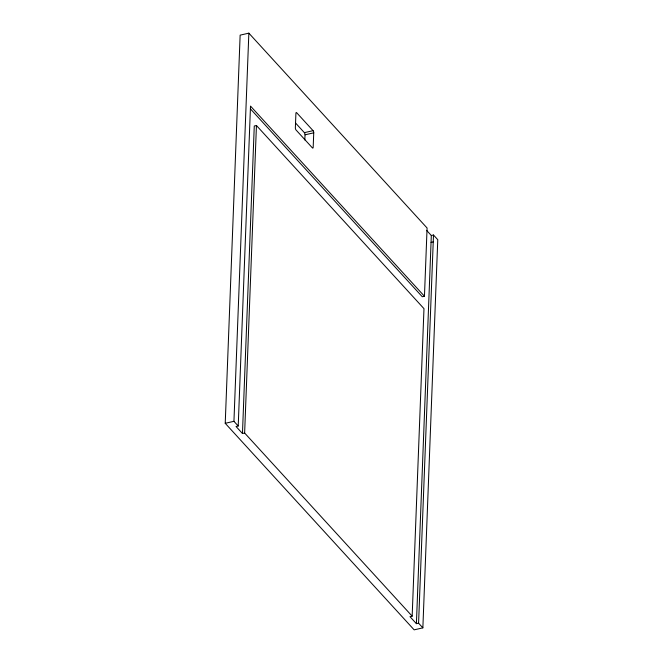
<?xml version="1.0" encoding="UTF-8"?>
<svg xmlns="http://www.w3.org/2000/svg" width="663" height="663" viewBox="0 0 663 663"><rect width="100%" height="100%" fill="white"/><g stroke="black" fill="none" stroke-linecap="round" stroke-linejoin="round"><path stroke-width="0.99" d="M426.823 230.6L431.315 235.506L433.494 235.009L437.771 239.691L422.861 627.853L414.151 629.85L225.229 423.309L240.139 35.147L248.849 33.15L427.08 227.997L424.453 296.253L422.281 296.751L250.423 108.873M422.861 627.853L418.585 623.179L416.405 623.676L409.991 616.665L412.162 616.167L244.63 433.014L242.459 433.511L236.036 426.491L238.216 425.994L233.94 421.32L248.849 33.15M238.216 425.994L250.506 106.08L424.453 296.253M242.459 433.511L254.269 126.003L256.448 125.506L423.98 308.66L412.162 616.167M244.63 433.014L256.448 125.506M304.823 139.984L305.021 134.813A1.616 0.63 77.1 0 0 304.367 132.658L295.483 122.945M313.74 132.824L313.176 147.302A1.616 0.63 77.1 0 1 312.414 147.899L296.021 129.973A1.616 0.63 77.1 0 1 295.358 127.818L295.913 113.34A1.616 0.63 77.1 0 1 296.676 112.735L313.077 130.661A1.616 0.63 77.1 0 1 313.74 132.824L305.021 134.813M416.405 623.676L431.315 235.506M418.585 623.179L433.494 235.009M304.367 132.658L313.077 130.661M431.049 242.401L433.229 241.904M225.229 423.309L233.94 421.32"/></g></svg>
